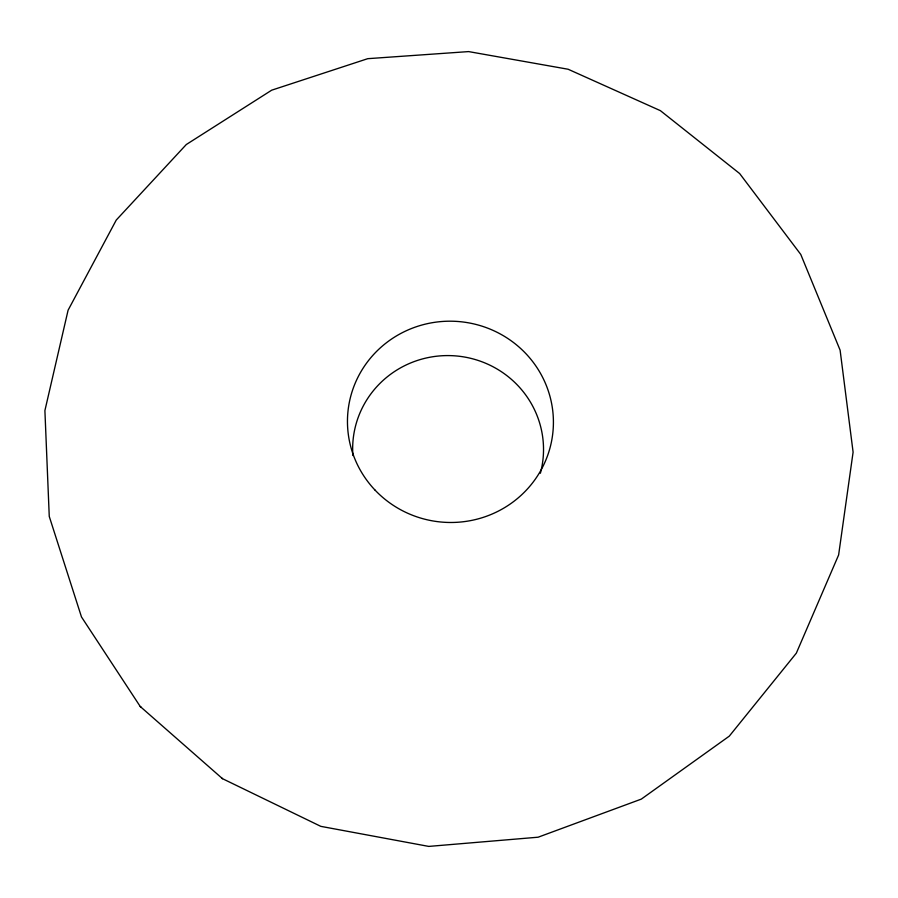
<?xml version="1.0" encoding="UTF-8"?>
<svg xmlns="http://www.w3.org/2000/svg" width="898" height="898" viewBox="0 0 898 898"><rect width="100%" height="100%" fill="white"/><g stroke="black" fill="none" stroke-linecap="round" stroke-linejoin="round"><path stroke-width="1.35" d="M222.491 778.678L320.799 826.351L428.773 846.41L538.126 837.205L641.318 799.108L729.288 736.147L796.335 653.16L838.62 554.975L853.1 452.154L840.113 350.186L800.769 254.448L739.649 173.55L660.389 110.656L568.142 69.247L468.61 51.59L367.776 58.673L271.69 90.182L186.29 144.533L116.269 220.044L68.091 310.203L44.9 410.588L49.255 516.429L81.482 616.948L140.223 706.49L222.491 778.678L221.817 778.095M140.223 706.49L141.21 707.343M352.903 455.533A95.457 93.538 4.9 0 1 456.925 356.012A95.457 93.538 4.9 0 1 540.383 473.257M374.904 489.96A103.001 100.632 4.9 0 0 548.824 451.941A103.001 100.632 4.9 0 0 427.571 323.617A103.001 100.632 4.9 0 0 374.904 489.96"/></g></svg>
